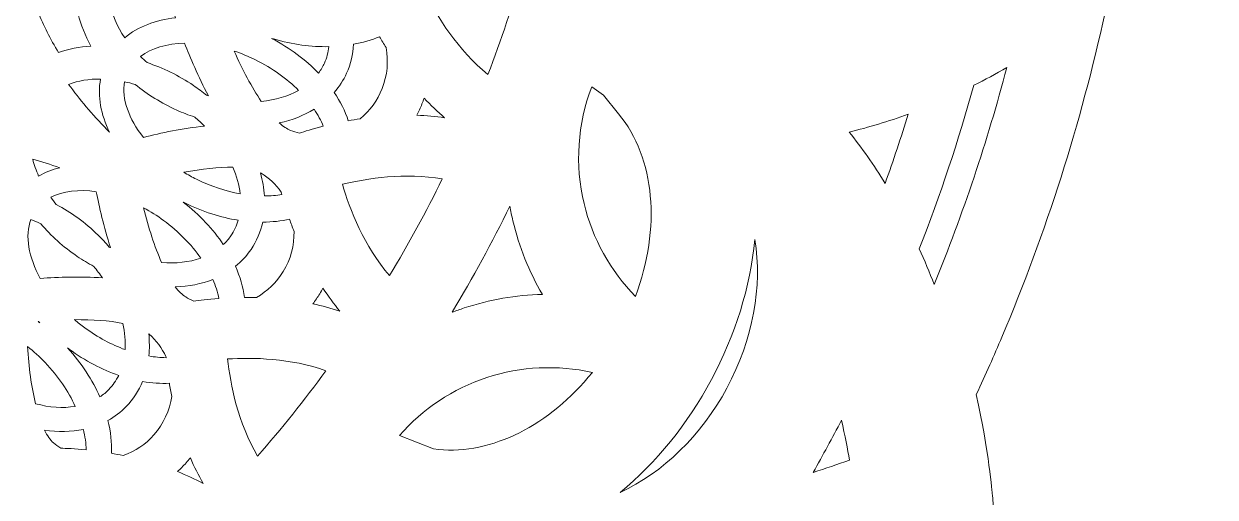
# Model space of a CAD drawing. Header units: millimetres. Extents: x 37 to 1687, y -819 to -120.
# Drawn here: x 675.8 to 773.5, y -732.6 to -693.8 of the extents above; entities that cross this region are included whole.
import ezdxf

# ---------------------------------------------------------------- set-up
doc = ezdxf.new("R2010")
doc.units = ezdxf.units.MM
doc.header["$MEASUREMENT"] = 0
doc.layers.add('Layer 8', color=7, linetype='Continuous')

msp = doc.modelspace()

# ---------------------------------------------------------------- linework, layer by layer
at = {"layer": 'Layer 8', "lineweight": 0}
for points, knots in [([(771.782, -680.862), (771.62, -680.506), (770.142, -677.313), (767.421, -673.133), (767.778, -668.852), (767.959, -664.504), (767.959, -660.206), (767.959, -653.67), (767.542, -647.094), (766.72, -640.657), (769.186, -636.788), (770.553, -633.844), (770.704, -633.515), (770.704, -633.515), (772.415, -629.77), (772.415, -629.77), (772.415, -629.77), (769.518, -626.835), (769.518, -626.835), (769.247, -626.562), (766.796, -624.114), (762.917, -621.183), (761.098, -614.313), (758.769, -607.505), (755.993, -600.942), (754.488, -597.383), (752.792, -593.777), (750.95, -590.221), (751.837, -586.033), (752.087, -583.037), (752.114, -582.701), (752.114, -582.701), (752.424, -578.615), (752.424, -578.615), (752.424, -578.615), (748.713, -576.849), (748.713, -576.849), (748.589, -576.79), (745.674, -575.408), (741.216, -573.982), (735.962, -566.35), (729.957, -559.14), (723.366, -552.549), (721.782, -550.965), (720.125, -549.38), (718.438, -547.836), (717.817, -543.893), (717.09, -541.341), (717.059, -541.234), (717.059, -541.234), (715.945, -537.313), (715.945, -537.313), (715.945, -537.313), (711.87, -536.911), (711.87, -536.911), (711.501, -536.876), (709.515, -536.7), (706.58, -536.7), (705.996, -536.7), (705.396, -536.707), (704.793, -536.722), (695.534, -530.027), (685.502, -524.375), (674.973, -519.922), (674.326, -519.649), (673.645, -519.367), (672.902, -519.066), (671.18, -516.065), (669.831, -514.203), (669.773, -514.124), (669.773, -514.124), (667.386, -510.841), (667.386, -510.841), (667.386, -510.841), (663.445, -511.834), (663.445, -511.834), (663.343, -511.86), (660.957, -512.464), (657.496, -513.758), (645.482, -510.332), (633, -508.404), (620.384, -508.026), (617.926, -505.975), (616.166, -504.777), (615.969, -504.645), (615.969, -504.645), (612.607, -502.378), (612.607, -502.378), (612.607, -502.378), (609.247, -504.645), (609.247, -504.645), (609.029, -504.792), (607.082, -506.118), (604.425, -508.368), (591.882, -509.281), (579.514, -511.745), (567.655, -515.693), (564.543, -514.551), (562.388, -513.993), (562.145, -513.932), (562.145, -513.932), (558.204, -512.938), (558.204, -512.938), (558.204, -512.938), (555.812, -516.227), (555.812, -516.227), (555.649, -516.453), (554.191, -518.491), (552.379, -521.712), (541.359, -526.755), (530.947, -533.126), (521.424, -540.655), (520.926, -540.645), (520.499, -540.641), (520.086, -540.641), (516.969, -540.641), (514.876, -540.844), (514.789, -540.853), (514.789, -540.853), (510.723, -541.254), (510.723, -541.254), (510.723, -541.254), (509.607, -545.172), (509.607, -545.172), (509.572, -545.295), (508.756, -548.182), (508.121, -552.481), (508.098, -552.504), (508.075, -552.526), (508.052, -552.549), (499.906, -560.695), (492.695, -569.744), (486.617, -579.447), (482.409, -580.821), (479.716, -582.104), (479.603, -582.159), (479.603, -582.159), (475.893, -583.923), (475.893, -583.923), (475.893, -583.923), (476.203, -588.01), (476.203, -588.01), (476.214, -588.154), (476.481, -591.551), (477.52, -596.236), (476.737, -597.922), (476.051, -599.463), (475.425, -600.942), (471.789, -609.54), (468.94, -618.5), (466.956, -627.577), (463.342, -630.353), (461.074, -632.62), (460.822, -632.875), (460.822, -632.875), (457.926, -635.807), (457.926, -635.807), (457.926, -635.807), (459.637, -639.552), (459.637, -639.552), (459.801, -639.91), (461.291, -643.122), (463.998, -647.281), (463.64, -651.559), (463.459, -655.906), (463.459, -660.206), (463.459, -666.742), (463.876, -673.319), (464.699, -679.757), (462.232, -683.626), (460.865, -686.568), (460.715, -686.897), (460.715, -686.897), (459.003, -690.641), (459.003, -690.641), (459.003, -690.641), (461.899, -693.573), (461.899, -693.573), (462.168, -693.846), (464.604, -696.286), (468.502, -699.233), (470.321, -706.101), (472.65, -712.908), (475.425, -719.47), (476.931, -723.03), (478.628, -726.636), (480.469, -730.192), (479.547, -734.549), (479.315, -737.582), (479.305, -737.709), (479.305, -737.709), (478.993, -741.797), (478.993, -741.797), (478.993, -741.797), (482.703, -743.562), (482.703, -743.562), (482.827, -743.622), (485.74, -745.004), (490.203, -746.43), (495.457, -754.062), (501.462, -761.272), (508.052, -767.863), (509.633, -769.444), (511.29, -771.028), (512.98, -772.576), (513.579, -776.383), (514.28, -778.899), (514.359, -779.179), (514.359, -779.179), (515.474, -783.099), (515.474, -783.099), (515.474, -783.099), (519.538, -783.5), (519.538, -783.5), (519.757, -783.522), (521.766, -783.712), (524.838, -783.712), (525.42, -783.712), (526.02, -783.705), (526.626, -783.69), (535.885, -790.385), (545.917, -796.037), (556.445, -800.49), (557.082, -800.759), (557.763, -801.04), (558.516, -801.345), (560.181, -804.248), (561.497, -806.083), (561.646, -806.288), (561.646, -806.288), (564.033, -809.571), (564.033, -809.571), (564.033, -809.571), (567.974, -808.577), (567.974, -808.577), (568.075, -808.552), (570.453, -807.951), (573.922, -806.654), (585.935, -810.08), (598.417, -812.008), (611.034, -812.386), (613.477, -814.424), (615.251, -815.633), (615.45, -815.767), (615.45, -815.767), (618.811, -818.033), (618.811, -818.033), (618.811, -818.033), (622.171, -815.768), (622.171, -815.768), (622.389, -815.621), (624.339, -814.294), (626.996, -812.044), (639.535, -811.13), (651.902, -808.666), (663.763, -804.719), (666.975, -805.897), (669.179, -806.457), (669.274, -806.48), (669.274, -806.48), (673.215, -807.474), (673.215, -807.474), (673.215, -807.474), (675.603, -804.191), (675.603, -804.191), (675.668, -804.101), (677.195, -801.988), (679.045, -798.697), (690.064, -793.655), (700.474, -787.284), (709.995, -779.756), (710.481, -779.766), (710.916, -779.771), (711.332, -779.771), (714.465, -779.771), (716.543, -779.568), (716.63, -779.56), (716.63, -779.56), (720.695, -779.158), (720.695, -779.158), (720.695, -779.158), (721.81, -775.239), (721.81, -775.239), (721.845, -775.116), (722.662, -772.22), (723.296, -767.932), (723.32, -767.909), (723.343, -767.886), (723.366, -767.863), (731.513, -759.716), (738.724, -750.667), (744.802, -740.964), (748.849, -739.641), (751.518, -738.395), (751.816, -738.253), (751.816, -738.253), (755.526, -736.488), (755.526, -736.488), (755.526, -736.488), (755.216, -732.403), (755.216, -732.403), (755.204, -732.257), (754.932, -728.838), (753.898, -724.175), (754.681, -722.491), (755.367, -720.949), (755.993, -719.47), (759.629, -710.873), (762.478, -701.914), (764.461, -692.837), (768.084, -690.054), (770.346, -687.79), (770.597, -687.537), (770.597, -687.537), (773.492, -684.604), (773.492, -684.604), (773.492, -684.604), (771.782, -680.862), (771.782, -680.862)], [0, 0, 0, 0, 1, 1, 1, 2, 2, 2, 3, 3, 3, 4, 4, 4, 5, 5, 5, 6, 6, 6, 7, 7, 7, 8, 8, 8, 9, 9, 9, 10, 10, 10, 11, 11, 11, 12, 12, 12, 13, 13, 13, 14, 14, 14, 15, 15, 15, 16, 16, 16, 17, 17, 17, 18, 18, 18, 19, 19, 19, 20, 20, 20, 21, 21, 21, 22, 22, 22, 23, 23, 23, 24, 24, 24, 25, 25, 25, 26, 26, 26, 27, 27, 27, 28, 28, 28, 29, 29, 29, 30, 30, 30, 31, 31, 31, 32, 32, 32, 33, 33, 33, 34, 34, 34, 35, 35, 35, 36, 36, 36, 37, 37, 37, 38, 38, 38, 39, 39, 39, 40, 40, 40, 41, 41, 41, 42, 42, 42, 43, 43, 43, 44, 44, 44, 45, 45, 45, 46, 46, 46, 47, 47, 47, 48, 48, 48, 49, 49, 49, 50, 50, 50, 51, 51, 51, 52, 52, 52, 53, 53, 53, 54, 54, 54, 55, 55, 55, 56, 56, 56, 57, 57, 57, 58, 58, 58, 59, 59, 59, 60, 60, 60, 61, 61, 61, 62, 62, 62, 63, 63, 63, 64, 64, 64, 65, 65, 65, 66, 66, 66, 67, 67, 67, 68, 68, 68, 69, 69, 69, 70, 70, 70, 71, 71, 71, 72, 72, 72, 73, 73, 73, 74, 74, 74, 75, 75, 75, 76, 76, 76, 77, 77, 77, 78, 78, 78, 79, 79, 79, 80, 80, 80, 81, 81, 81, 82, 82, 82, 83, 83, 83, 84, 84, 84, 85, 85, 85, 86, 86, 86, 87, 87, 87, 88, 88, 88, 89, 89, 89, 90, 90, 90, 91, 91, 91, 92, 92, 92, 93, 93, 93, 94, 94, 94, 95, 95, 95, 96, 96, 96, 97, 97, 97, 98, 98, 98, 99, 99, 99, 100, 100, 100, 101, 101, 101, 102, 102, 102, 103, 103, 103, 104, 104, 104, 105, 105, 105, 106, 106, 106, 106]), ([(687.671, -686.169), (687.663, -687.932), (688.463, -689.703), (689.877, -691.232), (689.569, -691.393), (689.326, -691.524), (689.178, -691.606), (689.178, -691.606), (687.91, -692.309), (687.91, -692.309), (687.91, -692.309), (688.224, -693.259), (688.224, -693.259), (686.588, -693.437), (685.144, -693.992), (684.051, -694.897), (682.783, -693.025), (682.381, -690.962), (683.164, -689.221), (683.908, -687.567), (685.581, -686.52), (687.671, -686.169)], [0, 0, 0, 0, 1, 1, 1, 2, 2, 2, 3, 3, 3, 4, 4, 4, 5, 5, 5, 6, 6, 6, 7, 7, 7, 7]), ([(708.713, -691.226), (708.724, -691.2), (708.736, -691.174), (708.746, -691.148), (710.654, -690.325), (713.637, -689.299), (716.715, -689.322), (715.885, -692.218), (714.921, -695.099), (713.843, -697.91), (711.377, -695.944), (709.677, -693.145), (708.713, -691.226)], [0, 0, 0, 0, 1, 1, 1, 2, 2, 2, 3, 3, 3, 4, 4, 4, 4]), ([(681.281, -695.587), (680.343, -695.649), (679.446, -695.827), (678.623, -696.116), (677.951, -694.993), (677.402, -693.887), (676.942, -692.796), (678.063, -692.121), (679.11, -691.308), (680.057, -690.365), (679.894, -692.061), (680.311, -693.857), (681.281, -695.587)], [0, 0, 0, 0, 1, 1, 1, 2, 2, 2, 3, 3, 3, 4, 4, 4, 4]), ([(685.34, -696.438), (686.236, -695.757), (687.508, -695.387), (688.963, -695.346), (689.41, -696.506), (690.074, -698.082), (690.916, -699.666), (690.868, -699.652), (690.82, -699.637), (690.772, -699.622), (690.43, -699.343), (690.072, -699.073), (689.696, -698.818), (688.469, -697.983), (687.177, -697.36), (685.885, -696.943), (685.696, -696.778), (685.513, -696.61), (685.34, -696.438)], [0, 0, 0, 0, 1, 1, 1, 2, 2, 2, 3, 3, 3, 4, 4, 4, 5, 5, 5, 6, 6, 6, 6]), ([(696.103, -694.954), (696.152, -694.969), (696.2, -694.985), (696.249, -695), (697.814, -695.457), (699.354, -695.657), (700.796, -695.631), (700.743, -696.097), (700.624, -696.551), (700.429, -696.985), (700.366, -697.123), (700.298, -697.258), (700.222, -697.388), (700.139, -697.533), (700.041, -697.669), (699.942, -697.803), (698.906, -696.724), (697.614, -695.747), (696.103, -694.954)], [0, 0, 0, 0, 1, 1, 1, 2, 2, 2, 3, 3, 3, 4, 4, 4, 5, 5, 5, 6, 6, 6, 6]), ([(701.232, -699.387), (701.645, -698.915), (701.991, -698.388), (702.253, -697.805), (702.593, -697.049), (702.771, -696.251), (702.807, -695.436), (703.573, -695.297), (704.296, -695.089), (704.957, -694.812), (705.129, -695.115), (705.304, -695.416), (705.485, -695.712), (705.699, -696.83), (705.591, -697.983), (705.171, -699.057), (704.791, -700.029), (704.166, -700.886), (703.356, -701.546), (703.023, -701.596), (702.7, -701.65), (702.389, -701.707), (702.132, -700.922), (701.741, -700.141), (701.232, -699.387)], [0, 0, 0, 0, 1, 1, 1, 2, 2, 2, 3, 3, 3, 4, 4, 4, 5, 5, 5, 6, 6, 6, 7, 7, 7, 8, 8, 8, 8]), ([(695.255, -700.119), (694.475, -698.966), (693.708, -697.517), (693.026, -695.991), (693.613, -696.187), (694.201, -696.427), (694.782, -696.713), (696.159, -697.393), (697.356, -698.264), (698.31, -699.221), (697.443, -699.709), (696.4, -700.011), (695.255, -700.119)], [0, 0, 0, 0, 1, 1, 1, 2, 2, 2, 3, 3, 3, 4, 4, 4, 4]), ([(750.446, -715.15), (750.065, -714.152), (749.657, -713.169), (749.226, -712.211), (750.934, -707.834), (752.439, -703.326), (753.704, -698.802), (754.603, -698.345), (755.506, -697.856), (756.402, -697.34), (754.809, -703.38), (752.811, -709.355), (750.446, -715.15)], [0, 0, 0, 0, 1, 1, 1, 2, 2, 2, 3, 3, 3, 4, 4, 4, 4]), ([(682.806, -702.65), (682.806, -702.65), (682.591, -702.429), (682.591, -702.429), (681.369, -701.167), (680.334, -699.933), (679.452, -698.724), (680.236, -698.429), (681.12, -698.279), (682.066, -698.286), (681.816, -699.694), (682.09, -701.198), (682.806, -702.65)], [0, 0, 0, 0, 1, 1, 1, 2, 2, 2, 3, 3, 3, 4, 4, 4, 4]), ([(688.319, -700.835), (688.319, -700.835), (688.319, -700.835), (688.319, -700.835), (688.808, -701.055), (689.301, -701.245), (689.794, -701.408), (690.073, -701.647), (690.337, -701.895), (690.588, -702.148), (688.805, -702.328), (687.029, -702.707), (685.589, -703.079), (684.381, -701.556), (683.788, -699.911), (684.042, -698.511), (684.333, -698.572), (684.624, -698.646), (684.918, -698.732), (685.907, -699.547), (687.049, -700.264), (688.319, -700.835)], [0, 0, 0, 0, 1, 1, 1, 2, 2, 2, 3, 3, 3, 4, 4, 4, 5, 5, 5, 6, 6, 6, 7, 7, 7, 7]), ([(722.361, -698.925), (722.361, -698.925), (723.313, -699.605), (723.313, -699.605), (723.313, -699.605), (724.561, -701.137), (724.561, -701.137), (727.546, -704.801), (728.048, -710.467), (725.945, -716.124), (723.891, -714.03), (722.406, -711.365), (721.724, -708.513), (720.964, -705.34), (721.193, -701.97), (722.361, -698.925)], [0, 0, 0, 0, 1, 1, 1, 2, 2, 2, 3, 3, 3, 4, 4, 4, 5, 5, 5, 5]), ([(708.01, -701.262), (708.166, -700.96), (708.307, -700.649), (708.432, -700.331), (708.494, -700.171), (708.552, -700.009), (708.606, -699.846), (709.152, -700.428), (709.714, -700.966), (710.293, -701.458), (709.554, -701.353), (708.792, -701.287), (708.01, -701.262)], [0, 0, 0, 0, 1, 1, 1, 2, 2, 2, 3, 3, 3, 4, 4, 4, 4]), ([(697.656, -702.498), (697.357, -702.382), (697.048, -702.172), (696.733, -701.891), (697.783, -701.662), (698.748, -701.283), (699.588, -700.766), (699.896, -701.225), (700.15, -701.691), (700.338, -702.153), (699.451, -702.378), (698.775, -702.592), (698.391, -702.722), (698.123, -702.66), (697.881, -702.586), (697.656, -702.498)], [0, 0, 0, 0, 1, 1, 1, 2, 2, 2, 3, 3, 3, 4, 4, 4, 5, 5, 5, 5]), ([(746.421, -706.859), (745.497, -705.341), (744.512, -703.927), (743.476, -702.634), (745.066, -702.261), (746.686, -701.77), (748.318, -701.168), (747.731, -703.067), (747.096, -704.972), (746.421, -706.859)], [0, 0, 0, 0, 1, 1, 1, 2, 2, 2, 3, 3, 3, 3]), ([(678.72, -705.56), (678.097, -705.712), (677.517, -705.943), (676.987, -706.244), (676.782, -705.787), (676.623, -705.327), (676.508, -704.872), (677.225, -705.068), (677.961, -705.296), (678.72, -705.56)], [0, 0, 0, 0, 1, 1, 1, 2, 2, 2, 3, 3, 3, 3]), ([(692.922, -705.532), (693.235, -706.259), (693.437, -706.99), (693.519, -707.7), (692.348, -707.489), (691.13, -707.098), (689.944, -706.512), (689.58, -706.332), (689.23, -706.139), (688.893, -705.934), (690.365, -705.661), (691.764, -705.507), (692.922, -705.532)], [0, 0, 0, 0, 1, 1, 1, 2, 2, 2, 3, 3, 3, 4, 4, 4, 4]), ([(696.88, -707.557), (696.899, -707.628), (696.92, -707.698), (696.939, -707.768), (696.49, -707.844), (696.011, -707.876), (695.517, -707.878), (695.472, -707.255), (695.358, -706.621), (695.175, -705.987), (695.195, -705.998), (695.218, -706.008), (695.238, -706.02), (695.885, -706.414), (696.437, -706.931), (696.88, -707.557)], [0, 0, 0, 0, 1, 1, 1, 2, 2, 2, 3, 3, 3, 4, 4, 4, 5, 5, 5, 5]), ([(701.901, -706.925), (701.902, -706.923), (701.903, -706.922), (701.904, -706.92), (703.918, -706.439), (707.062, -705.94), (710.102, -706.488), (708.779, -709.18), (707.326, -711.837), (705.771, -714.41), (703.689, -712.03), (702.508, -708.968), (701.901, -706.925)], [0, 0, 0, 0, 1, 1, 1, 2, 2, 2, 3, 3, 3, 4, 4, 4, 4]), ([(682.881, -712.121), (682.85, -712.105), (682.819, -712.088), (682.788, -712.072), (682.499, -711.737), (682.194, -711.41), (681.868, -711.093), (680.804, -710.058), (679.641, -709.22), (678.441, -708.584), (678.281, -708.386), (678.128, -708.186), (677.985, -707.983), (678.979, -707.471), (680.289, -707.326), (681.72, -707.532), (681.953, -708.739), (682.329, -710.406), (682.881, -712.121)], [0, 0, 0, 0, 1, 1, 1, 2, 2, 2, 3, 3, 3, 4, 4, 4, 5, 5, 5, 6, 6, 6, 6]), ([(688.847, -708.386), (688.893, -708.41), (688.937, -708.434), (688.984, -708.457), (690.447, -709.179), (691.931, -709.645), (693.357, -709.869), (693.224, -710.323), (693.026, -710.754), (692.756, -711.151), (692.671, -711.277), (692.58, -711.397), (692.483, -711.513), (692.377, -711.639), (692.259, -711.754), (692.14, -711.867), (691.306, -710.622), (690.201, -709.432), (688.847, -708.386)], [0, 0, 0, 0, 1, 1, 1, 2, 2, 2, 3, 3, 3, 4, 4, 4, 5, 5, 5, 6, 6, 6, 6]), ([(687.073, -713.337), (686.507, -712.053), (686.005, -710.483), (685.602, -708.857), (686.158, -709.156), (686.708, -709.498), (687.241, -709.889), (688.483, -710.801), (689.515, -711.871), (690.289, -712.983), (689.336, -713.319), (688.238, -713.436), (687.073, -713.337)], [0, 0, 0, 0, 1, 1, 1, 2, 2, 2, 3, 3, 3, 4, 4, 4, 4]), ([(715.638, -708.718), (715.71, -709.118), (715.794, -709.515), (715.889, -709.909), (716.402, -712.055), (717.215, -714.084), (718.311, -715.96), (716.138, -716.012), (713.984, -716.385), (711.889, -717.073), (711.559, -717.182), (711.23, -717.299), (710.904, -717.423), (712.61, -714.595), (714.194, -711.682), (715.638, -708.718)], [0, 0, 0, 0, 1, 1, 1, 2, 2, 2, 3, 3, 3, 4, 4, 4, 5, 5, 5, 5]), ([(676.351, -709.8), (676.623, -709.91), (676.896, -710.032), (677.168, -710.167), (678.002, -711.146), (679.005, -712.054), (680.162, -712.841), (680.162, -712.841), (680.162, -712.841), (680.162, -712.841), (680.605, -713.142), (681.058, -713.414), (681.515, -713.661), (681.77, -713.971), (682.006, -714.287), (682.224, -714.608), (680.437, -714.473), (678.612, -714.535), (677.128, -714.647), (676.167, -712.912), (675.852, -711.156), (676.351, -709.8)], [0, 0, 0, 0, 1, 1, 1, 2, 2, 2, 3, 3, 3, 4, 4, 4, 5, 5, 5, 6, 6, 6, 7, 7, 7, 7]), ([(694.41, -712.276), (694.879, -711.586), (695.194, -710.827), (695.371, -710.025), (696.14, -710.021), (696.879, -709.943), (697.572, -709.788), (697.69, -710.123), (697.811, -710.456), (697.94, -710.786), (697.969, -711.946), (697.664, -713.084), (697.054, -714.084), (696.515, -714.969), (695.756, -715.701), (694.851, -716.211), (694.516, -716.201), (694.191, -716.199), (693.877, -716.2), (693.765, -715.363), (693.515, -714.505), (693.136, -713.653), (693.621, -713.26), (694.052, -712.803), (694.41, -712.276)], [0, 0, 0, 0, 1, 1, 1, 2, 2, 2, 3, 3, 3, 4, 4, 4, 5, 5, 5, 6, 6, 6, 7, 7, 7, 8, 8, 8, 8]), ([(733.445, -723.638), (731.363, -727.519), (728.182, -730.604), (724.687, -732.212), (727.656, -729.76), (730.21, -726.609), (732.171, -722.954), (734.14, -719.284), (735.347, -715.372), (735.732, -711.466), (736.377, -715.286), (735.582, -719.654), (733.445, -723.638)], [0, 0, 0, 0, 1, 1, 1, 2, 2, 2, 3, 3, 3, 4, 4, 4, 4]), ([(689.728, -716.511), (689.479, -716.404), (689.257, -716.291), (689.055, -716.168), (688.763, -715.991), (688.478, -715.705), (688.201, -715.342), (689.3, -715.305), (690.34, -715.099), (691.276, -714.728), (691.507, -715.253), (691.679, -715.776), (691.783, -716.282), (690.85, -716.351), (690.134, -716.447), (689.728, -716.511)], [0, 0, 0, 0, 1, 1, 1, 2, 2, 2, 3, 3, 3, 4, 4, 4, 5, 5, 5, 5]), ([(700.044, -715.905), (700.044, -715.905), (700.044, -715.905), (700.044, -715.905), (700.137, -715.752), (700.226, -715.597), (700.31, -715.439), (700.748, -716.111), (701.211, -716.741), (701.697, -717.328), (700.986, -717.096), (700.245, -716.899), (699.475, -716.738), (699.678, -716.471), (699.869, -716.193), (700.044, -715.905)], [0, 0, 0, 0, 1, 1, 1, 2, 2, 2, 3, 3, 3, 4, 4, 4, 5, 5, 5, 5]), ([(677.087, -718.279), (677.039, -718.244), (676.991, -718.208), (676.944, -718.174), (676.959, -718.172), (676.974, -718.171), (676.99, -718.17), (677.022, -718.206), (677.054, -718.243), (677.087, -718.279)], [0, 0, 0, 0, 1, 1, 1, 2, 2, 2, 3, 3, 3, 3]), ([(683.896, -718.339), (684.064, -719.079), (684.131, -719.804), (684.091, -720.49), (682.974, -720.08), (681.842, -719.483), (680.775, -718.699), (680.483, -718.485), (680.203, -718.26), (679.935, -718.03), (681.405, -718.021), (682.782, -718.115), (683.896, -718.339)], [0, 0, 0, 0, 1, 1, 1, 2, 2, 2, 3, 3, 3, 4, 4, 4, 4]), ([(686.027, -719.189), (686.038, -719.198), (686.051, -719.207), (686.062, -719.216), (686.644, -719.729), (687.106, -720.351), (687.435, -721.066), (687.437, -721.094), (687.441, -721.122), (687.443, -721.15), (686.99, -721.146), (686.514, -721.095), (686.029, -721.011), (686.089, -720.421), (686.088, -719.811), (686.027, -719.189)], [0, 0, 0, 0, 1, 1, 1, 2, 2, 2, 3, 3, 3, 4, 4, 4, 5, 5, 5, 5]), ([(677.527, -721.556), (678.596, -722.674), (679.428, -723.911), (679.996, -725.145), (678.99, -725.313), (677.876, -725.235), (676.733, -724.928), (676.402, -723.554), (676.185, -721.915), (676.074, -720.241), (676.576, -720.636), (677.064, -721.072), (677.527, -721.556)], [0, 0, 0, 0, 1, 1, 1, 2, 2, 2, 3, 3, 3, 4, 4, 4, 4]), ([(679.369, -720.355), (679.41, -720.385), (679.45, -720.417), (679.492, -720.448), (680.81, -721.415), (682.192, -722.132), (683.559, -722.601), (683.349, -723.029), (683.078, -723.423), (682.74, -723.77), (682.634, -723.879), (682.523, -723.982), (682.408, -724.079), (682.283, -724.184), (682.148, -724.275), (682.013, -724.366), (681.408, -722.991), (680.524, -721.623), (679.369, -720.355)], [0, 0, 0, 0, 1, 1, 1, 2, 2, 2, 3, 3, 3, 4, 4, 4, 5, 5, 5, 6, 6, 6, 6]), ([(692.483, -721.252), (694.528, -721.129), (697.678, -721.181), (700.559, -722.222), (698.795, -724.624), (696.913, -726.972), (694.948, -729.223), (693.344, -726.531), (692.723, -723.346), (692.483, -721.252)], [0, 0, 0, 0, 1, 1, 1, 2, 2, 2, 3, 3, 3, 3]), ([(709.785, -728.68), (709.785, -728.68), (709.374, -728.64), (709.374, -728.64), (709.374, -728.64), (706.579, -727.548), (706.579, -727.548), (708.489, -725.338), (710.954, -723.696), (713.763, -722.773), (716.533, -721.863), (719.563, -721.723), (722.409, -722.361), (718.902, -726.701), (714.151, -729.106), (709.785, -728.68)], [0, 0, 0, 0, 1, 1, 1, 2, 2, 2, 3, 3, 3, 4, 4, 4, 5, 5, 5, 5]), ([(682.68, -726.299), (683.226, -725.997), (683.73, -725.622), (684.174, -725.165), (684.759, -724.564), (685.203, -723.866), (685.516, -723.103), (686.27, -723.231), (687.007, -723.282), (687.712, -723.251), (687.77, -723.609), (687.832, -723.967), (687.903, -724.322), (687.737, -725.493), (687.237, -726.581), (686.451, -727.473), (685.772, -728.246), (684.905, -728.832), (683.933, -729.178), (683.6, -729.109), (683.276, -729.049), (682.961, -728.996), (683.005, -728.134), (682.909, -727.226), (682.68, -726.299)], [0, 0, 0, 0, 1, 1, 1, 2, 2, 2, 3, 3, 3, 4, 4, 4, 5, 5, 5, 6, 6, 6, 7, 7, 7, 8, 8, 8, 8]), ([(740.522, -730.559), (741.316, -729.151), (742.091, -727.72), (742.84, -726.28), (743.13, -727.557), (743.343, -728.679), (743.493, -729.551), (742.522, -729.908), (741.529, -730.245), (740.522, -730.559)], [0, 0, 0, 0, 1, 1, 1, 2, 2, 2, 3, 3, 3, 3]), ([(680.661, -727.035), (680.802, -727.615), (680.879, -728.179), (680.887, -728.714), (679.945, -728.618), (679.215, -728.589), (678.801, -728.581), (678.579, -728.435), (678.384, -728.289), (678.211, -728.137), (677.939, -727.897), (677.695, -727.54), (677.475, -727.098), (678.582, -727.26), (679.66, -727.241), (680.661, -727.035)], [0, 0, 0, 0, 1, 1, 1, 2, 2, 2, 3, 3, 3, 4, 4, 4, 5, 5, 5, 5]), ([(690.478, -731.468), (689.816, -731.114), (689.117, -730.79), (688.385, -730.497), (688.628, -730.272), (688.86, -730.035), (689.079, -729.786), (689.201, -729.647), (689.32, -729.503), (689.435, -729.356), (689.75, -730.098), (690.098, -730.802), (690.478, -731.468)], [0, 0, 0, 0, 1, 1, 1, 2, 2, 2, 3, 3, 3, 4, 4, 4, 4])]:
    msp.add_open_spline(points, degree=3, knots=knots, dxfattribs=at)

doc.saveas('drawing.dxf')
